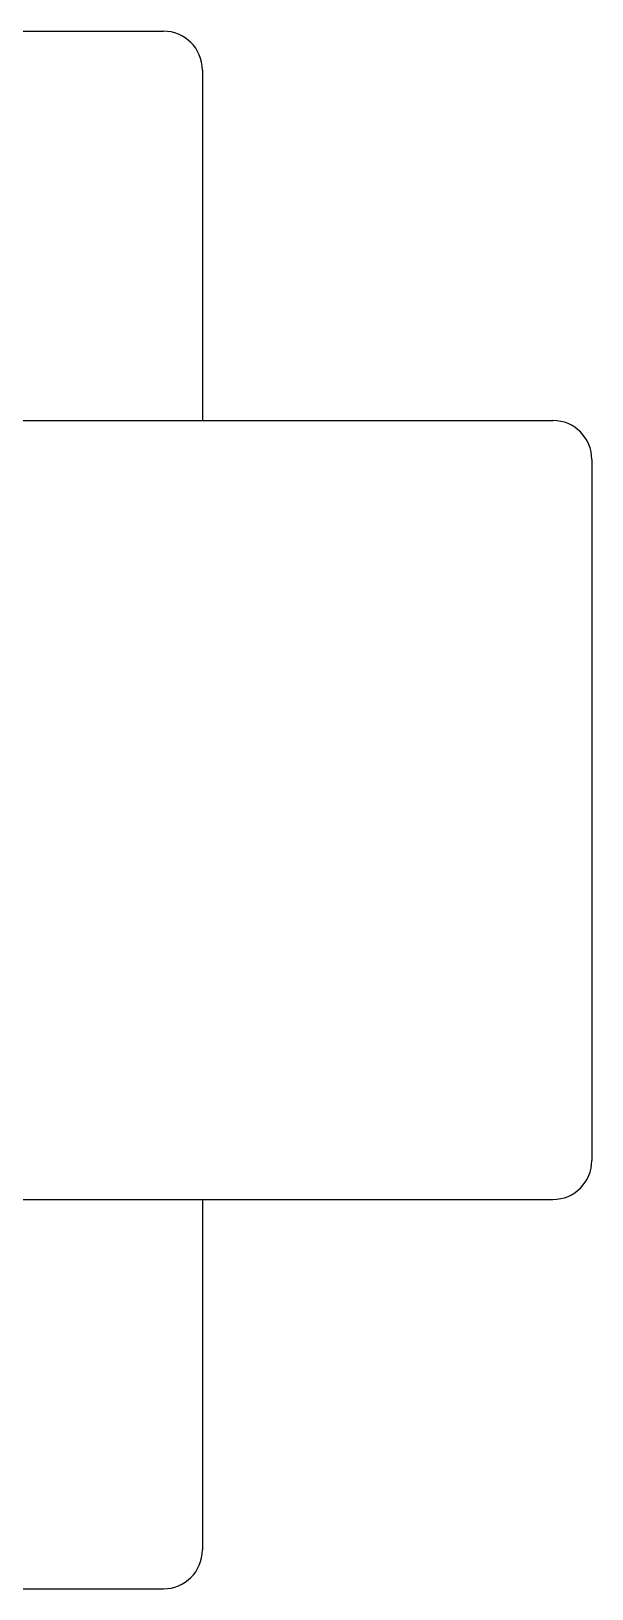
# Model space of a CAD drawing. Header units: metres. Extents: x -31380 to -25221, y 12032 to 17459.
# Drawn here: x -27276.8 to -27204.8, y 15639.3 to 15839.3 of the extents above; entities that cross this region are included whole.
import ezdxf

# ---------------------------------------------------------------- set-up
doc = ezdxf.new("R2010")
doc.units = ezdxf.units.M
doc.layers.add('DIM', color=3, linetype='Continuous')

msp = doc.modelspace()

# ---------------------------------------------------------------- linework, layer by layer
at = {"layer": 'DIM'}
for p, q in [((-31324.56, 15839.33), (-27259.78, 15839.33)), ((-27254.78, 15834.33), (-27254.78, 15789.33)), ((-31374.56, 15789.33), (-27209.78, 15789.33)), ((-27204.78, 15784.33), (-27204.78, 15694.33)), ((-31374.56, 15689.33), (-27209.78, 15689.33)), ((-27254.78, 15689.33), (-27254.78, 15644.33)), ((-31324.56, 15639.33), (-27259.78, 15639.33))]:
    msp.add_line(p, q, dxfattribs=at)
for centre, start, end in [((-27259.78, 15834.33), 0, 90), ((-27209.78, 15784.33), 0, 90), ((-27209.78, 15694.33), 270, 360), ((-27259.78, 15644.33), 270, 0)]:
    msp.add_arc(centre, 5, start, end, dxfattribs=at)

doc.saveas('drawing.dxf')
